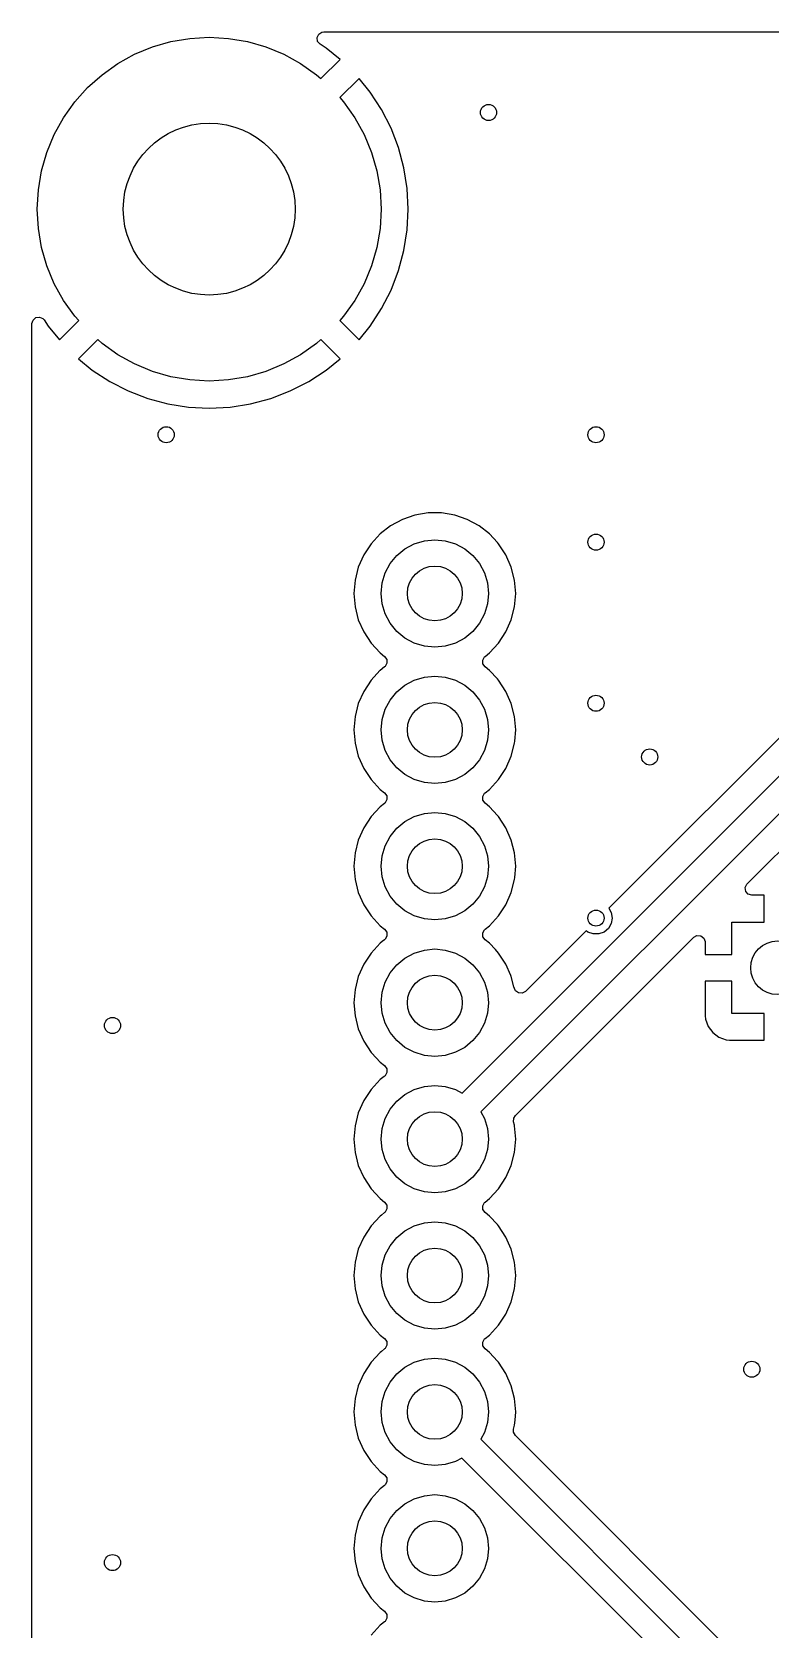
# Model space of a CAD drawing. Extents: x 105.5 to 175.5, y -124.6 to -35.5.
# Drawn here: x 105.5 to 119.24, y -65.24 to -35.5 of the extents above; entities that cross this region are included whole.
import ezdxf

# ---------------------------------------------------------------- set-up
doc = ezdxf.new("R2010")
doc.units = 0
doc.layers.add('BLACK', color=7, linetype='CONTINUOUS')

msp = doc.modelspace()

# ---------------------------------------------------------------- linework, layer by layer
at = {"layer": 'BLACK', "linetype": 'CONTINUOUS'}
for p, q in [((107.743107, -35.779573), (108.087933, -35.680231)), ((108.087933, -35.680231), (108.441714, -35.620121)), ((108.441714, -35.620121), (108.8, -35.6)), ((108.8, -35.6), (109.158286, -35.620121)), ((109.158286, -35.620121), (109.512067, -35.680231)), ((109.512067, -35.680231), (109.856893, -35.779573)), ((110.808672, -35.606269), (110.837999, -35.542852)), ((110.818286, -35.675474), (110.808672, -35.606269)), ((110.863788, -35.728495), (110.818286, -35.675474)), ((110.837999, -35.542852), (110.896956, -35.505358)), ((110.896956, -35.505358), (110.931324, -35.5005)), ((110.931324, -35.5005), (170.068676, -35.5005)), ((107.097497, -36.090483), (107.411572, -35.9169)), ((107.411572, -35.9169), (107.743107, -35.779573)), ((109.856893, -35.779573), (110.188428, -35.9169)), ((110.188428, -35.9169), (110.502503, -36.090483)), ((110.977797, -35.802534), (110.863788, -35.728495)), ((111.23535, -36.011095), (110.977797, -35.802534)), ((106.804833, -36.298139), (107.097497, -36.090483)), ((110.502503, -36.090483), (110.795167, -36.298139)), ((110.876037, -36.370408), (111.23535, -36.011096)), ((111.23535, -36.011096), (111.23535, -36.011095)), ((106.298139, -36.804833), (106.537258, -36.537258)), ((106.537258, -36.537258), (106.804833, -36.298139)), ((110.795167, -36.298139), (110.876037, -36.370408)), ((111.588903, -36.364648), (111.229589, -36.723961)), ((111.588904, -36.364649), (111.588903, -36.364648)), ((111.797468, -36.622206), (111.588904, -36.364649)), ((106.090483, -37.097497), (106.298139, -36.804833)), ((111.229589, -36.723961), (111.301861, -36.804833)), ((111.301861, -36.804833), (111.509517, -37.097497)), ((112.008689, -36.947456), (111.797468, -36.622206)), ((105.9169, -37.411572), (106.090483, -37.097497)), ((111.509517, -37.097497), (111.6831, -37.411572)), ((112.184755, -37.293005), (112.008689, -36.947456)), ((105.779573, -37.743107), (105.9169, -37.411572)), ((111.6831, -37.411572), (111.820427, -37.743107)), ((112.323737, -37.655063), (112.184755, -37.293005)), ((105.680231, -38.087933), (105.779573, -37.743107)), ((111.820427, -37.743107), (111.919769, -38.087933)), ((112.424112, -38.029669), (112.323737, -37.655063)), ((112.424113, -38.029676), (112.424112, -38.029669)), ((112.48478, -38.412712), (112.424113, -38.029676)), ((105.620121, -38.441714), (105.680231, -38.087933)), ((111.919769, -38.087933), (111.979879, -38.441714)), ((105.6, -38.8), (105.620121, -38.441714)), ((111.979879, -38.441714), (112, -38.8)), ((112.505078, -38.799999), (112.48478, -38.412712)), ((105.620121, -39.158286), (105.6, -38.8)), ((112, -38.8), (111.979879, -39.158286)), ((112.48478, -39.187287), (112.505078, -38.8)), ((112.505078, -38.8), (112.505078, -38.799999)), ((105.680231, -39.512067), (105.620121, -39.158286)), ((111.979879, -39.158286), (111.919769, -39.512067)), ((112.424113, -39.570323), (112.48478, -39.187287)), ((105.779573, -39.856893), (105.680231, -39.512067)), ((111.919769, -39.512067), (111.820427, -39.856893)), ((112.323737, -39.944936), (112.424112, -39.57033)), ((112.424112, -39.57033), (112.424113, -39.570323)), ((105.9169, -40.188428), (105.779573, -39.856893)), ((111.820427, -39.856893), (111.6831, -40.188428)), ((112.184755, -40.306994), (112.323737, -39.944936)), ((106.090483, -40.502503), (105.9169, -40.188428)), ((111.6831, -40.188428), (111.509517, -40.502503)), ((112.008689, -40.652543), (112.184755, -40.306994)), ((106.298139, -40.795167), (106.090483, -40.502503)), ((111.509517, -40.502503), (111.301861, -40.795167)), ((111.797476, -40.977783), (112.008689, -40.652543)), ((105.5005, -40.931323), (105.520185, -40.864284)), ((105.5005, -82.499998), (105.5005, -40.931323)), ((105.520185, -40.864284), (105.572989, -40.818529)), ((105.572989, -40.818529), (105.642147, -40.808585)), ((105.642147, -40.808585), (105.705703, -40.83761)), ((105.705703, -40.83761), (105.728495, -40.863788)), ((105.728495, -40.863788), (105.802531, -40.977793)), ((105.802531, -40.977793), (106.011095, -41.23535)), ((106.011096, -41.23535), (106.370408, -40.876037)), ((106.370408, -40.876037), (106.298139, -40.795167)), ((111.301861, -40.795167), (111.22959, -40.876037)), ((111.22959, -40.876037), (111.588902, -41.235349)), ((111.588902, -41.235349), (111.797475, -40.977785)), ((111.797475, -40.977785), (111.797476, -40.977783)), ((106.011095, -41.23535), (106.011096, -41.23535)), ((106.723961, -41.229589), (106.364648, -41.588903)), ((106.804833, -41.301861), (106.723961, -41.229589)), ((107.097497, -41.509517), (106.804833, -41.301861)), ((110.795167, -41.301861), (110.502503, -41.509517)), ((110.876037, -41.22959), (110.795167, -41.301861)), ((111.235349, -41.588902), (110.876037, -41.22959)), ((106.364648, -41.588903), (106.364649, -41.588904)), ((106.364649, -41.588904), (106.622206, -41.797468)), ((107.411572, -41.6831), (107.097497, -41.509517)), ((110.502503, -41.509517), (110.188428, -41.6831)), ((110.977785, -41.797475), (111.235349, -41.588902)), ((106.622206, -41.797468), (106.947456, -42.008689)), ((107.743107, -41.820427), (107.411572, -41.6831)), ((108.087933, -41.919769), (107.743107, -41.820427)), ((108.441714, -41.979879), (108.087933, -41.919769)), ((109.512067, -41.919769), (109.158286, -41.979879)), ((109.856893, -41.820427), (109.512067, -41.919769)), ((110.188428, -41.6831), (109.856893, -41.820427)), ((110.652543, -42.008689), (110.977783, -41.797476)), ((110.977783, -41.797476), (110.977785, -41.797475)), ((106.947456, -42.008689), (107.293005, -42.184755)), ((107.293005, -42.184755), (107.655063, -42.323737)), ((108.8, -42), (108.441714, -41.979879)), ((109.158286, -41.979879), (108.8, -42)), ((109.944936, -42.323737), (110.306994, -42.184755)), ((110.306994, -42.184755), (110.652543, -42.008689)), ((107.655063, -42.323737), (108.029669, -42.424112)), ((108.029669, -42.424112), (108.029676, -42.424113)), ((108.029676, -42.424113), (108.412712, -42.48478)), ((108.412712, -42.48478), (108.799999, -42.505078)), ((108.799999, -42.505078), (108.800001, -42.505078)), ((108.800001, -42.505078), (109.187287, -42.48478)), ((109.187287, -42.48478), (109.570323, -42.424113)), ((109.570323, -42.424113), (109.57033, -42.424112)), ((109.57033, -42.424112), (109.944936, -42.323737)), ((112.395188, -44.576172), (112.176493, -44.694524)), ((112.395197, -44.576169), (112.395188, -44.576172)), ((112.630383, -44.495429), (112.395197, -44.576169)), ((112.875665, -44.4545), (112.630383, -44.495429)), ((113.124335, -44.4545), (112.875665, -44.4545)), ((113.369616, -44.495429), (113.124335, -44.4545)), ((113.604802, -44.576169), (113.369616, -44.495429)), ((113.604811, -44.576172), (113.604802, -44.576169)), ((113.823506, -44.694524), (113.604811, -44.576172)), ((111.980257, -44.847261), (111.811833, -45.030217)), ((112.176493, -44.694524), (111.980257, -44.847261)), ((113.823507, -44.694525), (113.823506, -44.694524)), ((113.823509, -44.694526), (113.823507, -44.694525)), ((114.019744, -44.847262), (113.823509, -44.694526)), ((114.166557, -45.006744), (114.019744, -44.847262)), ((123.336581, -44.71705), (116.235908, -51.817722)), ((111.811833, -45.030217), (111.675826, -45.238393)), ((112.292893, -45.247893), (112.44443, -45.12353)), ((112.44443, -45.12353), (112.617317, -45.03112)), ((112.617317, -45.03112), (112.80491, -44.974215)), ((112.80491, -44.974215), (113, -44.955)), ((113, -44.955), (113.19509, -44.974215)), ((113.19509, -44.974215), (113.382683, -45.03112)), ((113.382683, -45.03112), (113.55557, -45.12353)), ((113.5091, -55.258691), (123.638224, -45.123223)), ((113.55557, -45.12353), (113.707107, -45.247893)), ((114.188166, -45.030217), (114.166557, -45.006744)), ((114.324173, -45.238393), (114.188166, -45.030217)), ((111.575936, -45.466118), (111.514892, -45.707175)), ((111.675826, -45.238393), (111.575936, -45.466118)), ((112.07612, -45.572317), (112.16853, -45.39943)), ((112.16853, -45.39943), (112.292893, -45.247893)), ((113.707107, -45.247893), (113.83147, -45.39943)), ((113.83147, -45.39943), (113.92388, -45.572317)), ((114.424063, -45.466118), (114.324173, -45.238393)), ((114.485107, -45.707175), (114.424063, -45.466118)), ((111.51489, -45.707187), (111.494357, -45.954994)), ((111.514892, -45.707175), (111.51489, -45.707187)), ((112, -45.955), (112.019215, -45.75991)), ((112.019215, -45.75991), (112.07612, -45.572317)), ((123.911872, -45.549956), (113.85837, -55.609756)), ((113.92388, -45.572317), (113.980785, -45.75991)), ((113.980785, -45.75991), (114, -45.955)), ((114.485109, -45.707187), (114.485107, -45.707175)), ((114.505643, -45.954994), (114.485109, -45.707187)), ((111.494357, -45.954994), (111.494357, -45.955005)), ((111.494357, -45.955005), (111.51489, -46.202812)), ((112.019215, -46.15009), (112, -45.955)), ((114, -45.955), (113.980785, -46.15009)), ((114.485109, -46.202812), (114.505643, -45.955005)), ((114.505643, -45.955005), (114.505643, -45.954994)), ((118.813048, -51.363319), (124.089548, -46.086819)), ((111.51489, -46.202812), (111.514892, -46.202824)), ((111.514892, -46.202824), (111.575936, -46.443881)), ((112.07612, -46.337683), (112.019215, -46.15009)), ((112.16853, -46.51057), (112.07612, -46.337683)), ((113.92388, -46.337683), (113.83147, -46.51057)), ((113.980785, -46.15009), (113.92388, -46.337683)), ((114.424063, -46.443881), (114.485108, -46.202821)), ((114.485108, -46.202821), (114.485109, -46.202812)), ((111.575936, -46.443881), (111.675826, -46.671606)), ((111.675826, -46.671606), (111.811833, -46.879782)), ((112.292893, -46.662107), (112.16853, -46.51057)), ((112.44443, -46.78647), (112.292893, -46.662107)), ((113.707107, -46.662107), (113.55557, -46.78647)), ((113.83147, -46.51057), (113.707107, -46.662107)), ((114.188164, -46.879785), (114.324173, -46.671607)), ((114.324173, -46.671607), (114.424063, -46.443881)), ((111.811833, -46.879782), (111.811836, -46.879785)), ((111.811836, -46.879785), (111.980256, -47.062738)), ((112.617317, -46.87888), (112.44443, -46.78647)), ((112.80491, -46.935785), (112.617317, -46.87888)), ((113, -46.955), (112.80491, -46.935785)), ((113.19509, -46.935785), (113, -46.955)), ((113.382683, -46.87888), (113.19509, -46.935785)), ((113.55557, -46.78647), (113.382683, -46.87888)), ((114.019744, -47.062738), (114.188164, -46.879785)), ((111.980256, -47.062738), (112.063008, -47.127147)), ((112.063008, -47.127147), (112.103821, -47.183857)), ((112.107496, -47.25363), (112.072864, -47.314313)), ((112.103821, -47.183857), (112.107496, -47.25363)), ((113.892504, -47.19637), (113.927136, -47.135687)), ((113.896179, -47.266143), (113.892504, -47.19637)), ((113.936991, -47.322852), (113.896179, -47.266143)), ((113.927136, -47.135687), (113.936985, -47.127151)), ((113.936985, -47.127151), (114.019744, -47.062738)), ((111.811833, -47.570217), (111.675826, -47.778393)), ((111.978498, -47.389172), (111.811833, -47.570217)), ((111.980256, -47.387262), (111.978498, -47.389172)), ((112.063014, -47.322848), (111.980256, -47.387262)), ((112.072864, -47.314313), (112.063014, -47.322848)), ((112.44443, -47.66353), (112.617317, -47.57112)), ((112.617317, -47.57112), (112.80491, -47.514215)), ((112.80491, -47.514215), (113, -47.495)), ((113, -47.495), (113.19509, -47.514215)), ((113.19509, -47.514215), (113.382683, -47.57112)), ((113.382683, -47.57112), (113.55557, -47.66353)), ((114.019744, -47.387262), (113.936991, -47.322852)), ((114.166557, -47.546744), (114.019744, -47.387262)), ((114.188166, -47.570217), (114.166557, -47.546744)), ((114.324173, -47.778393), (114.188166, -47.570217)), ((111.675826, -47.778393), (111.575936, -48.006118)), ((112.16853, -47.93943), (112.292893, -47.787893)), ((112.292893, -47.787893), (112.44443, -47.66353)), ((113.55557, -47.66353), (113.707107, -47.787893)), ((113.707107, -47.787893), (113.83147, -47.93943)), ((114.424063, -48.006118), (114.324173, -47.778393)), ((111.575936, -48.006118), (111.514892, -48.247175)), ((112.019215, -48.29991), (112.07612, -48.112317)), ((112.07612, -48.112317), (112.16853, -47.93943)), ((113.83147, -47.93943), (113.92388, -48.112317)), ((113.92388, -48.112317), (113.980785, -48.29991)), ((114.485107, -48.247175), (114.424063, -48.006118)), ((111.51489, -48.247187), (111.494357, -48.494994)), ((111.514892, -48.247175), (111.51489, -48.247187)), ((112, -48.495), (112.019215, -48.29991)), ((113.980785, -48.29991), (114, -48.495)), ((114.485109, -48.247187), (114.485107, -48.247175)), ((114.505643, -48.494994), (114.485109, -48.247187)), ((111.494357, -48.494994), (111.494357, -48.495005)), ((111.494357, -48.495005), (111.51489, -48.742812)), ((111.51489, -48.742812), (111.514892, -48.742824)), ((111.514892, -48.742824), (111.575936, -48.983881)), ((112.019215, -48.69009), (112, -48.495)), ((112.07612, -48.877683), (112.019215, -48.69009)), ((113.980785, -48.69009), (113.92388, -48.877683)), ((114, -48.495), (113.980785, -48.69009)), ((114.424063, -48.983881), (114.485108, -48.742821)), ((114.485108, -48.742821), (114.48814, -48.706234)), ((114.48814, -48.706234), (114.505643, -48.495005)), ((114.505643, -48.495005), (114.505643, -48.494994)), ((111.575936, -48.983881), (111.675826, -49.211606)), ((112.16853, -49.05057), (112.07612, -48.877683)), ((112.292893, -49.202107), (112.16853, -49.05057)), ((113.83147, -49.05057), (113.707107, -49.202107)), ((113.92388, -48.877683), (113.83147, -49.05057)), ((114.324173, -49.211607), (114.424063, -48.983881)), ((111.675826, -49.211606), (111.811833, -49.419782)), ((112.44443, -49.32647), (112.292893, -49.202107)), ((112.617317, -49.41888), (112.44443, -49.32647)), ((113.55557, -49.32647), (113.382683, -49.41888)), ((113.707107, -49.202107), (113.55557, -49.32647)), ((114.188164, -49.419785), (114.324173, -49.211607)), ((111.811833, -49.419782), (111.811836, -49.419785)), ((111.811836, -49.419785), (111.980256, -49.602738)), ((111.980256, -49.602738), (112.063008, -49.667147)), ((112.80491, -49.475785), (112.617317, -49.41888)), ((113, -49.495), (112.80491, -49.475785)), ((113.19509, -49.475785), (113, -49.495)), ((113.382683, -49.41888), (113.19509, -49.475785)), ((113.936985, -49.667151), (114.019744, -49.602738)), ((114.019744, -49.602738), (114.188164, -49.419785)), ((111.980257, -49.927261), (111.811833, -50.110217)), ((112.0618, -49.863794), (111.980257, -49.927261)), ((112.063014, -49.862848), (112.0618, -49.863794)), ((112.063008, -49.667147), (112.103821, -49.723857)), ((112.072864, -49.854313), (112.063014, -49.862848)), ((112.107496, -49.79363), (112.072864, -49.854313)), ((112.103821, -49.723857), (112.107496, -49.79363)), ((113.892504, -49.73637), (113.927136, -49.675687)), ((113.896179, -49.806143), (113.892504, -49.73637)), ((113.936991, -49.862852), (113.896179, -49.806143)), ((113.927136, -49.675687), (113.936985, -49.667151)), ((114.019744, -49.927262), (113.936991, -49.862852)), ((114.166557, -50.086744), (114.019744, -49.927262)), ((111.811833, -50.110217), (111.675826, -50.318393)), ((112.292893, -50.327893), (112.44443, -50.20353)), ((112.44443, -50.20353), (112.617317, -50.11112)), ((112.617317, -50.11112), (112.80491, -50.054215)), ((112.80491, -50.054215), (113, -50.035)), ((113, -50.035), (113.19509, -50.054215)), ((113.19509, -50.054215), (113.382683, -50.11112)), ((113.382683, -50.11112), (113.55557, -50.20353)), ((113.55557, -50.20353), (113.707107, -50.327893)), ((114.188166, -50.110217), (114.166557, -50.086744)), ((114.324173, -50.318393), (114.188166, -50.110217)), ((111.575936, -50.546118), (111.514892, -50.787175)), ((111.675826, -50.318393), (111.575936, -50.546118)), ((112.07612, -50.652317), (112.16853, -50.47943)), ((112.16853, -50.47943), (112.292893, -50.327893)), ((113.707107, -50.327893), (113.83147, -50.47943)), ((113.83147, -50.47943), (113.92388, -50.652317)), ((114.424063, -50.546118), (114.324173, -50.318393)), ((114.485107, -50.787175), (114.424063, -50.546118)), ((111.51489, -50.787187), (111.494357, -51.034994)), ((111.514892, -50.787175), (111.51489, -50.787187)), ((112, -51.035), (112.019215, -50.83991)), ((112.019215, -50.83991), (112.07612, -50.652317)), ((113.92388, -50.652317), (113.980785, -50.83991)), ((113.980785, -50.83991), (114, -51.035)), ((114.485109, -50.787187), (114.485107, -50.787175)), ((114.505643, -51.034994), (114.485109, -50.787187)), ((111.494357, -51.034994), (111.494357, -51.035005)), ((111.494357, -51.035005), (111.51489, -51.282812)), ((112.019215, -51.23009), (112, -51.035)), ((114, -51.035), (113.980785, -51.23009)), ((114.488279, -51.244556), (114.505643, -51.035005)), ((114.505643, -51.035005), (114.505643, -51.034994)), ((111.51489, -51.282812), (111.514892, -51.282824)), ((111.514892, -51.282824), (111.575936, -51.523881)), ((112.07612, -51.417683), (112.019215, -51.23009)), ((112.16853, -51.59057), (112.07612, -51.417683)), ((113.92388, -51.417683), (113.83147, -51.59057)), ((113.980785, -51.23009), (113.92388, -51.417683)), ((114.424063, -51.523881), (114.485108, -51.282821)), ((114.485108, -51.282821), (114.488279, -51.244556)), ((118.777991, -51.433353), (118.807016, -51.369797)), ((118.787935, -51.502511), (118.777991, -51.433353)), ((118.807016, -51.369797), (118.813048, -51.363319)), ((111.575936, -51.523881), (111.675826, -51.751606)), ((112.292893, -51.742107), (112.16853, -51.59057)), ((112.44443, -51.86647), (112.292893, -51.742107)), ((113.707107, -51.742107), (113.55557, -51.86647)), ((113.83147, -51.59057), (113.707107, -51.742107)), ((114.324173, -51.751607), (114.424063, -51.523881)), ((118.83369, -51.555315), (118.787935, -51.502511)), ((118.900729, -51.575), (118.83369, -51.555315)), ((119.13, -51.575), (118.900729, -51.575)), ((119.13, -52.075), (119.13, -51.575)), ((111.675826, -51.751606), (111.811833, -51.959782)), ((111.811833, -51.959782), (111.811836, -51.959785)), ((111.811836, -51.959785), (111.980256, -52.142738)), ((112.617317, -51.95888), (112.44443, -51.86647)), ((112.80491, -52.015785), (112.617317, -51.95888)), ((113, -52.035), (112.80491, -52.015785)), ((113.19509, -52.015785), (113, -52.035)), ((113.382683, -51.95888), (113.19509, -52.015785)), ((113.55557, -51.86647), (113.382683, -51.95888)), ((114.019744, -52.142738), (114.188164, -51.959785)), ((114.188164, -51.959785), (114.324173, -51.751607)), ((116.235908, -51.817722), (116.281908, -51.897394)), ((116.281908, -51.897394), (116.3, -52)), ((116.3, -52), (116.281908, -52.102606)), ((111.980256, -52.142738), (112.063008, -52.207147)), ((112.063008, -52.207147), (112.103821, -52.263857)), ((112.107496, -52.33363), (112.072864, -52.394313)), ((112.103821, -52.263857), (112.107496, -52.33363)), ((113.892504, -52.27637), (113.927136, -52.215687)), ((113.896179, -52.346143), (113.892504, -52.27637)), ((113.927136, -52.215687), (113.936985, -52.207151)), ((113.936985, -52.207151), (114.019744, -52.142738)), ((115.819454, -52.234176), (114.688189, -53.365442)), ((115.85, -52.259808), (115.819454, -52.234176)), ((115.947906, -52.295442), (115.85, -52.259808)), ((116.052094, -52.295442), (115.947906, -52.295442)), ((116.15, -52.259808), (116.052094, -52.295442)), ((116.229813, -52.192836), (116.15, -52.259808)), ((116.281908, -52.102606), (116.229813, -52.192836)), ((117.818319, -52.358048), (117.879642, -52.324563)), ((117.879642, -52.324563), (117.949334, -52.329547)), ((117.949334, -52.329547), (118.005267, -52.371419)), ((118.53, -52.675), (118.53, -52.075)), ((118.53, -52.075), (119.13, -52.075)), ((111.980257, -52.467261), (111.811833, -52.650217)), ((112.019287, -52.436883), (111.980257, -52.467261)), ((112.063014, -52.402848), (112.019287, -52.436883)), ((112.072864, -52.394313), (112.063014, -52.402848)), ((112.617317, -52.65112), (112.80491, -52.594215)), ((112.80491, -52.594215), (113, -52.575)), ((113, -52.575), (113.19509, -52.594215)), ((113.19509, -52.594215), (113.382683, -52.65112)), ((113.936991, -52.402852), (113.896179, -52.346143)), ((114.019744, -52.467262), (113.936991, -52.402852)), ((114.130518, -52.587595), (114.019744, -52.467262)), ((114.188166, -52.650217), (114.130518, -52.587595)), ((114.499379, -55.676987), (117.818319, -52.358048)), ((118.005267, -52.371419), (118.029684, -52.436883)), ((118.029684, -52.436883), (118.03, -52.445729)), ((118.03, -52.445729), (118.03, -52.675)), ((111.675826, -52.858393), (111.575936, -53.086118)), ((111.811833, -52.650217), (111.675826, -52.858393)), ((112.16853, -53.01943), (112.292893, -52.867893)), ((112.292893, -52.867893), (112.44443, -52.74353)), ((112.44443, -52.74353), (112.617317, -52.65112)), ((113.382683, -52.65112), (113.55557, -52.74353)), ((113.55557, -52.74353), (113.707107, -52.867893)), ((113.707107, -52.867893), (113.83147, -53.01943)), ((114.324173, -52.858393), (114.188166, -52.650217)), ((114.415856, -53.06741), (114.324173, -52.858393)), ((118.03, -52.675), (118.53, -52.675)), ((111.575936, -53.086118), (111.514892, -53.327175)), ((112.019215, -53.37991), (112.07612, -53.192317)), ((112.07612, -53.192317), (112.16853, -53.01943)), ((113.83147, -53.01943), (113.92388, -53.192317)), ((113.92388, -53.192317), (113.980785, -53.37991)), ((114.424063, -53.086119), (114.415856, -53.06741)), ((114.472882, -53.278902), (114.424063, -53.086119)), ((118.03, -53.175), (118.03, -53.822844)), ((118.53, -53.175), (118.03, -53.175)), ((118.53, -53.775), (118.53, -53.175)), ((111.51489, -53.327187), (111.494357, -53.574994)), ((111.514892, -53.327175), (111.51489, -53.327187)), ((112, -53.575), (112.019215, -53.37991)), ((113.980785, -53.37991), (114, -53.575)), ((114.480302, -53.308201), (114.472882, -53.278902)), ((114.501241, -53.352071), (114.480302, -53.308201)), ((114.557174, -53.393943), (114.501241, -53.352071)), ((114.626866, -53.398927), (114.557174, -53.393943)), ((114.688189, -53.365442), (114.626866, -53.398927)), ((111.494357, -53.574994), (111.494357, -53.575005)), ((111.494357, -53.575005), (111.51489, -53.822812)), ((111.51489, -53.822812), (111.514892, -53.822824)), ((111.514892, -53.822824), (111.575936, -54.063881)), ((112.019215, -53.77009), (112, -53.575)), ((112.07612, -53.957683), (112.019215, -53.77009)), ((113.980785, -53.77009), (113.92388, -53.957683)), ((114, -53.575), (113.980785, -53.77009)), ((118.03, -53.822844), (118.036401, -53.882372)), ((119.13, -53.775), (118.53, -53.775)), ((119.13, -54.275), (119.13, -53.775)), ((111.575936, -54.063881), (111.675826, -54.291606)), ((112.16853, -54.13057), (112.07612, -53.957683)), ((113.92388, -53.957683), (113.83147, -54.13057)), ((118.036401, -53.882372), (118.036403, -53.882379)), ((118.036403, -53.882379), (118.086645, -54.017086)), ((118.086645, -54.017086), (118.086649, -54.017093)), ((118.086649, -54.017093), (118.172809, -54.132187)), ((111.675826, -54.291606), (111.811833, -54.499782)), ((112.292893, -54.282107), (112.16853, -54.13057)), ((112.44443, -54.40647), (112.292893, -54.282107)), ((112.617317, -54.49888), (112.44443, -54.40647)), ((113.55557, -54.40647), (113.382683, -54.49888)), ((113.707107, -54.282107), (113.55557, -54.40647)), ((113.83147, -54.13057), (113.707107, -54.282107)), ((118.172809, -54.132187), (118.172812, -54.13219)), ((118.172812, -54.13219), (118.287906, -54.21835)), ((118.287906, -54.21835), (118.287913, -54.218354)), ((118.287913, -54.218354), (118.42262, -54.268596)), ((118.42262, -54.268596), (118.422627, -54.268598)), ((118.422627, -54.268598), (118.482155, -54.274999)), ((118.482155, -54.274999), (118.482172, -54.275)), ((118.482172, -54.275), (119.13, -54.275)), ((111.811833, -54.499782), (111.827337, -54.516624)), ((111.827337, -54.516624), (111.980256, -54.682738)), ((111.980256, -54.682738), (112.063008, -54.747147)), ((112.80491, -54.555785), (112.617317, -54.49888)), ((113, -54.575), (112.80491, -54.555785)), ((113.19509, -54.555785), (113, -54.575)), ((113.382683, -54.49888), (113.19509, -54.555785)), ((111.980257, -55.007261), (111.811833, -55.190217)), ((112.055214, -54.94892), (111.980257, -55.007261)), ((112.063014, -54.942848), (112.055214, -54.94892)), ((112.063008, -54.747147), (112.103821, -54.803857)), ((112.072864, -54.934313), (112.063014, -54.942848)), ((112.107496, -54.87363), (112.072864, -54.934313)), ((112.103821, -54.803857), (112.107496, -54.87363)), ((111.811833, -55.190217), (111.675826, -55.398393)), ((112.292893, -55.407893), (112.44443, -55.28353)), ((112.44443, -55.28353), (112.617317, -55.19112)), ((112.617317, -55.19112), (112.80491, -55.134215)), ((112.80491, -55.134215), (113, -55.115)), ((113, -55.115), (113.19509, -55.134215)), ((113.19509, -55.134215), (113.382683, -55.19112)), ((113.382683, -55.19112), (113.5091, -55.258691)), ((111.675826, -55.398393), (111.575936, -55.626118)), ((112.07612, -55.732317), (112.16853, -55.55943)), ((112.16853, -55.55943), (112.292893, -55.407893)), ((111.51489, -55.867187), (111.494357, -56.114994)), ((111.514892, -55.867175), (111.51489, -55.867187)), ((111.575936, -55.626118), (111.514892, -55.867175)), ((112.019215, -55.91991), (112.07612, -55.732317)), ((113.85837, -55.609756), (113.92388, -55.732317)), ((113.92388, -55.732317), (113.980785, -55.91991)), ((114.466857, -55.795107), (114.469481, -55.725287)), ((114.48187, -55.854394), (114.466857, -55.795107)), ((114.469481, -55.725287), (114.499379, -55.676987)), ((114.485108, -55.867179), (114.48187, -55.854394)), ((114.485108, -55.867184), (114.485108, -55.867179)), ((114.485109, -55.867187), (114.485108, -55.867184)), ((114.505643, -56.114994), (114.485109, -55.867187)), ((111.494357, -56.114994), (111.494357, -56.115005)), ((111.494357, -56.115005), (111.51489, -56.362812)), ((112, -56.115), (112.019215, -55.91991)), ((112.019215, -56.31009), (112, -56.115)), ((113.980785, -55.91991), (114, -56.115)), ((114, -56.115), (113.980785, -56.31009)), ((114.485109, -56.362812), (114.505643, -56.115005)), ((114.505643, -56.115005), (114.505643, -56.114994)), ((111.51489, -56.362812), (111.514892, -56.362824)), ((111.514892, -56.362824), (111.575936, -56.603881)), ((112.07612, -56.497683), (112.019215, -56.31009)), ((112.16853, -56.67057), (112.07612, -56.497683)), ((113.92388, -56.497683), (113.83147, -56.67057)), ((113.980785, -56.31009), (113.92388, -56.497683)), ((114.424063, -56.603881), (114.485108, -56.362821)), ((114.485108, -56.362821), (114.485109, -56.362812)), ((111.575936, -56.603881), (111.675826, -56.831606)), ((112.292893, -56.822107), (112.16853, -56.67057)), ((113.83147, -56.67057), (113.707107, -56.822107)), ((114.324173, -56.831607), (114.424063, -56.603881)), ((111.675826, -56.831606), (111.811833, -57.039782)), ((111.811833, -57.039782), (111.811835, -57.039784)), ((111.811835, -57.039784), (111.811836, -57.039785)), ((111.811836, -57.039785), (111.980256, -57.222738)), ((112.44443, -56.94647), (112.292893, -56.822107)), ((112.617317, -57.03888), (112.44443, -56.94647)), ((112.80491, -57.095785), (112.617317, -57.03888)), ((113.382683, -57.03888), (113.19509, -57.095785)), ((113.55557, -56.94647), (113.382683, -57.03888)), ((113.707107, -56.822107), (113.55557, -56.94647)), ((114.019744, -57.222738), (114.188164, -57.039785)), ((114.188164, -57.039785), (114.324173, -56.831607)), ((111.980256, -57.222738), (112.063008, -57.287147)), ((112.063008, -57.287147), (112.103821, -57.343857)), ((112.103821, -57.343857), (112.107496, -57.41363)), ((113, -57.115), (112.80491, -57.095785)), ((113.19509, -57.095785), (113, -57.115)), ((113.892504, -57.35637), (113.927136, -57.295687)), ((113.896179, -57.426143), (113.892504, -57.35637)), ((113.927136, -57.295687), (113.936985, -57.287151)), ((113.936985, -57.287151), (114.019744, -57.222738)), ((111.980257, -57.547261), (111.811833, -57.730217)), ((112.0044, -57.528469), (111.980257, -57.547261)), ((112.063014, -57.482848), (112.0044, -57.528469)), ((112.072864, -57.474313), (112.063014, -57.482848)), ((112.107496, -57.41363), (112.072864, -57.474313)), ((112.617317, -57.73112), (112.80491, -57.674215)), ((112.80491, -57.674215), (113, -57.655)), ((113, -57.655), (113.19509, -57.674215)), ((113.19509, -57.674215), (113.382683, -57.73112)), ((113.936991, -57.482852), (113.896179, -57.426143)), ((114.019744, -57.547262), (113.936991, -57.482852)), ((114.166557, -57.706744), (114.019744, -57.547262)), ((111.675826, -57.938393), (111.575936, -58.166118)), ((111.811833, -57.730217), (111.675826, -57.938393)), ((112.16853, -58.09943), (112.292893, -57.947893)), ((112.292893, -57.947893), (112.44443, -57.82353)), ((112.44443, -57.82353), (112.617317, -57.73112)), ((113.382683, -57.73112), (113.55557, -57.82353)), ((113.55557, -57.82353), (113.707107, -57.947893)), ((113.707107, -57.947893), (113.83147, -58.09943)), ((114.188166, -57.730217), (114.166557, -57.706744)), ((114.324173, -57.938393), (114.188166, -57.730217)), ((114.424063, -58.166118), (114.324173, -57.938393)), ((111.575936, -58.166118), (111.514892, -58.407175)), ((112.019215, -58.45991), (112.07612, -58.272317)), ((112.07612, -58.272317), (112.16853, -58.09943)), ((113.83147, -58.09943), (113.92388, -58.272317)), ((113.92388, -58.272317), (113.980785, -58.45991)), ((114.485107, -58.407175), (114.424063, -58.166118)), ((111.51489, -58.407187), (111.494357, -58.654994)), ((111.514892, -58.407175), (111.51489, -58.407187)), ((112, -58.655), (112.019215, -58.45991)), ((113.980785, -58.45991), (114, -58.655)), ((114.485109, -58.407187), (114.485107, -58.407175)), ((114.505643, -58.654994), (114.485109, -58.407187)), ((111.494357, -58.654994), (111.494357, -58.655005)), ((111.494357, -58.655005), (111.51489, -58.902812)), ((112.019215, -58.85009), (112, -58.655)), ((112.07612, -59.037683), (112.019215, -58.85009)), ((113.980785, -58.85009), (113.92388, -59.037683)), ((114, -58.655), (113.980785, -58.85009)), ((114.485109, -58.902812), (114.505643, -58.655005)), ((114.505643, -58.655005), (114.505643, -58.654994)), ((111.51489, -58.902812), (111.514892, -58.902824)), ((111.514892, -58.902824), (111.575936, -59.143881)), ((111.575936, -59.143881), (111.675826, -59.371606)), ((112.16853, -59.21057), (112.07612, -59.037683)), ((113.92388, -59.037683), (113.83147, -59.21057)), ((114.324173, -59.371607), (114.424063, -59.143881)), ((114.424063, -59.143881), (114.485108, -58.902821)), ((114.485108, -58.902821), (114.485109, -58.902812)), ((111.675826, -59.371606), (111.811833, -59.579782)), ((112.292893, -59.362107), (112.16853, -59.21057)), ((112.44443, -59.48647), (112.292893, -59.362107)), ((113.707107, -59.362107), (113.55557, -59.48647)), ((113.83147, -59.21057), (113.707107, -59.362107)), ((114.188164, -59.579785), (114.324173, -59.371607)), ((111.811833, -59.579782), (111.811836, -59.579785)), ((111.811836, -59.579785), (111.980256, -59.762738)), ((111.980256, -59.762738), (112.063008, -59.827147)), ((112.617317, -59.57888), (112.44443, -59.48647)), ((112.80491, -59.635785), (112.617317, -59.57888)), ((113, -59.655), (112.80491, -59.635785)), ((113.19509, -59.635785), (113, -59.655)), ((113.382683, -59.57888), (113.19509, -59.635785)), ((113.55557, -59.48647), (113.382683, -59.57888)), ((113.936985, -59.827151), (114.019744, -59.762738)), ((114.019744, -59.762738), (114.188164, -59.579785)), ((112.0044, -60.068469), (111.980257, -60.087261)), ((112.063014, -60.022848), (112.0044, -60.068469)), ((112.063008, -59.827147), (112.103821, -59.883857)), ((112.072864, -60.014313), (112.063014, -60.022848)), ((112.107496, -59.95363), (112.072864, -60.014313)), ((112.103821, -59.883857), (112.107496, -59.95363)), ((113.892504, -59.89637), (113.927136, -59.835687)), ((113.896179, -59.966143), (113.892504, -59.89637)), ((113.936991, -60.022852), (113.896179, -59.966143)), ((113.927136, -59.835687), (113.936985, -59.827151)), ((114.019744, -60.087262), (113.936991, -60.022852)), ((111.811833, -60.270217), (111.675826, -60.478393)), ((111.980257, -60.087261), (111.811833, -60.270217)), ((112.292893, -60.487893), (112.44443, -60.36353)), ((112.44443, -60.36353), (112.617317, -60.27112)), ((112.617317, -60.27112), (112.80491, -60.214215)), ((112.80491, -60.214215), (113, -60.195)), ((113, -60.195), (113.19509, -60.214215)), ((113.19509, -60.214215), (113.382683, -60.27112)), ((113.382683, -60.27112), (113.55557, -60.36353)), ((113.55557, -60.36353), (113.707107, -60.487893)), ((114.166557, -60.246744), (114.019744, -60.087262)), ((114.188166, -60.270217), (114.166557, -60.246744)), ((114.324173, -60.478393), (114.188166, -60.270217)), ((111.675826, -60.478393), (111.575936, -60.706118)), ((112.07612, -60.812317), (112.16853, -60.63943)), ((112.16853, -60.63943), (112.292893, -60.487893)), ((113.707107, -60.487893), (113.83147, -60.63943)), ((113.83147, -60.63943), (113.92388, -60.812317)), ((114.424063, -60.706118), (114.324173, -60.478393)), ((111.51489, -60.947187), (111.494357, -61.194994)), ((111.514892, -60.947175), (111.51489, -60.947187)), ((111.575936, -60.706118), (111.514892, -60.947175)), ((112.019215, -60.99991), (112.07612, -60.812317)), ((113.92388, -60.812317), (113.980785, -60.99991)), ((114.485107, -60.947175), (114.424063, -60.706118)), ((114.485109, -60.947187), (114.485107, -60.947175)), ((114.505643, -61.194994), (114.485109, -60.947187)), ((111.494357, -61.194994), (111.494357, -61.195005)), ((111.494357, -61.195005), (111.51489, -61.442812)), ((112, -61.195), (112.019215, -60.99991)), ((112.019215, -61.39009), (112, -61.195)), ((113.980785, -60.99991), (114, -61.195)), ((114, -61.195), (113.980785, -61.39009)), ((114.492839, -61.349522), (114.505643, -61.195005)), ((114.505643, -61.195005), (114.505643, -61.194994)), ((111.51489, -61.442812), (111.514892, -61.442824)), ((111.514892, -61.442824), (111.575936, -61.683881)), ((112.07612, -61.577683), (112.019215, -61.39009)), ((113.980785, -61.39009), (113.92388, -61.577683)), ((114.465896, -61.57169), (114.466857, -61.51489)), ((114.466857, -61.51489), (114.485106, -61.442829)), ((114.485106, -61.442829), (114.485107, -61.442824)), ((114.485107, -61.442824), (114.485108, -61.442821)), ((114.485108, -61.442821), (114.492839, -61.349522)), ((111.575936, -61.683881), (111.675826, -61.911606)), ((112.16853, -61.75057), (112.07612, -61.577683)), ((112.292893, -61.902107), (112.16853, -61.75057)), ((113.92388, -61.577683), (113.856226, -61.704254)), ((113.856226, -61.704254), (135.913104, -83.754571)), ((114.499381, -61.633013), (114.465896, -61.57169)), ((136.079548, -83.213181), (114.499381, -61.633013)), ((111.675826, -61.911606), (111.811833, -62.119782)), ((111.811833, -62.119782), (111.811836, -62.119785)), ((111.811836, -62.119785), (111.980256, -62.302738)), ((112.44443, -62.02647), (112.292893, -61.902107)), ((112.617317, -62.11888), (112.44443, -62.02647)), ((112.80491, -62.175785), (112.617317, -62.11888)), ((113.382683, -62.11888), (113.19509, -62.175785)), ((113.505097, -62.053448), (113.382683, -62.11888)), ((135.662746, -84.204506), (113.505097, -62.053448)), ((111.980256, -62.302738), (112.063008, -62.367147)), ((112.063008, -62.367147), (112.103821, -62.423857)), ((112.103821, -62.423857), (112.107496, -62.49363)), ((113, -62.195), (112.80491, -62.175785)), ((113.19509, -62.175785), (113, -62.195)), ((111.980257, -62.627261), (111.811833, -62.810217)), ((112.0044, -62.608469), (111.980257, -62.627261)), ((112.063014, -62.562848), (112.0044, -62.608469)), ((112.072864, -62.554313), (112.063014, -62.562848)), ((112.107496, -62.49363), (112.072864, -62.554313)), ((112.80491, -62.754215), (113, -62.735)), ((113, -62.735), (113.19509, -62.754215)), ((111.675826, -63.018393), (111.575936, -63.246118)), ((111.811833, -62.810217), (111.675826, -63.018393)), ((112.16853, -63.17943), (112.292893, -63.027893)), ((112.292893, -63.027893), (112.44443, -62.90353)), ((112.44443, -62.90353), (112.617317, -62.81112)), ((112.617317, -62.81112), (112.80491, -62.754215)), ((113.19509, -62.754215), (113.382683, -62.81112)), ((113.382683, -62.81112), (113.55557, -62.90353)), ((113.55557, -62.90353), (113.707107, -63.027893)), ((113.707107, -63.027893), (113.83147, -63.17943)), ((111.575936, -63.246118), (111.514892, -63.487175)), ((112.07612, -63.352317), (112.16853, -63.17943)), ((113.83147, -63.17943), (113.92388, -63.352317)), ((111.51489, -63.487187), (111.494357, -63.734994)), ((111.514892, -63.487175), (111.51489, -63.487187)), ((112, -63.735), (112.019215, -63.53991)), ((112.019215, -63.53991), (112.07612, -63.352317)), ((113.92388, -63.352317), (113.980785, -63.53991)), ((113.980785, -63.53991), (114, -63.735)), ((111.494357, -63.734994), (111.494357, -63.735005)), ((111.494357, -63.735005), (111.51489, -63.982812)), ((112.019215, -63.93009), (112, -63.735)), ((112.07612, -64.117683), (112.019215, -63.93009)), ((113.980785, -63.93009), (113.92388, -64.117683)), ((114, -63.735), (113.980785, -63.93009)), ((111.51489, -63.982812), (111.514892, -63.982824)), ((111.514892, -63.982824), (111.575936, -64.223881)), ((111.575936, -64.223881), (111.675826, -64.451606)), ((112.16853, -64.29057), (112.07612, -64.117683)), ((113.92388, -64.117683), (113.83147, -64.29057)), ((111.675826, -64.451606), (111.811833, -64.659782)), ((112.292893, -64.442107), (112.16853, -64.29057)), ((112.44443, -64.56647), (112.292893, -64.442107)), ((113.707107, -64.442107), (113.55557, -64.56647)), ((113.83147, -64.29057), (113.707107, -64.442107)), ((111.811833, -64.659782), (111.811836, -64.659785)), ((111.811836, -64.659785), (111.980256, -64.842738)), ((112.617317, -64.65888), (112.44443, -64.56647)), ((112.80491, -64.715785), (112.617317, -64.65888)), ((113, -64.735), (112.80491, -64.715785)), ((113.19509, -64.715785), (113, -64.735)), ((113.382683, -64.65888), (113.19509, -64.715785)), ((113.55557, -64.56647), (113.382683, -64.65888)), ((111.980256, -64.842738), (112.063008, -64.907147)), ((112.063014, -65.102848), (112.0044, -65.148469)), ((112.063008, -64.907147), (112.103821, -64.963857)), ((112.072864, -65.094313), (112.063014, -65.102848)), ((112.107496, -65.03363), (112.072864, -65.094313)), ((112.103821, -64.963857), (112.107496, -65.03363)), ((111.980257, -65.167261), (111.811833, -65.350217)), ((112.0044, -65.148469), (111.980257, -65.167261))]:
    msp.add_line(p, q, dxfattribs=at)
at = {"layer": 'BLACK'}
for centre, radius in [((114, -37), 0.15), ((108.8, -38.8), 1.6), ((108, -43), 0.15), ((116, -43), 0.15), ((116, -45), 0.15), ((113, -45.955), 0.51), ((116, -48), 0.15), ((113, -48.495), 0.51), ((117, -49), 0.15), ((113, -51.035), 0.51), ((116, -52), 0.15), ((119.38, -52.925), 0.5), ((113, -53.575), 0.51), ((107, -54), 0.15), ((113, -56.115), 0.51), ((113, -58.655), 0.51), ((118.9, -60.4), 0.15), ((113, -61.195), 0.51), ((113, -63.735), 0.51), ((107, -64), 0.15)]:
    msp.add_circle(centre, radius, dxfattribs=at)

doc.saveas('drawing.dxf')
